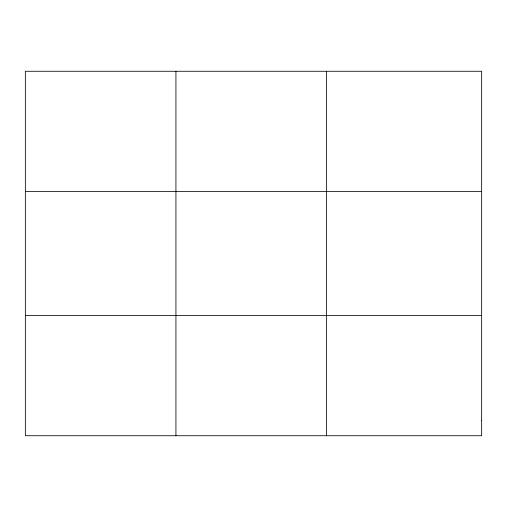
<?xml version="1.0" encoding="UTF-8"?>
<svg xmlns="http://www.w3.org/2000/svg" width="507" height="507" viewBox="0 0 507 507"><rect width="100%" height="100%" fill="white"/><g stroke="black" fill="none" stroke-linecap="round" stroke-linejoin="round"><path stroke-width="0.76" d="M175.929 435.728L175.929 71.272M326.508 435.728L326.508 71.272M25.35 191.545L481.65 191.545M25.35 315.455L481.65 315.455M481.65 420.69L481.65 435.728L25.35 435.728L25.35 71.272L481.65 71.272L481.65 420.69"/></g></svg>
